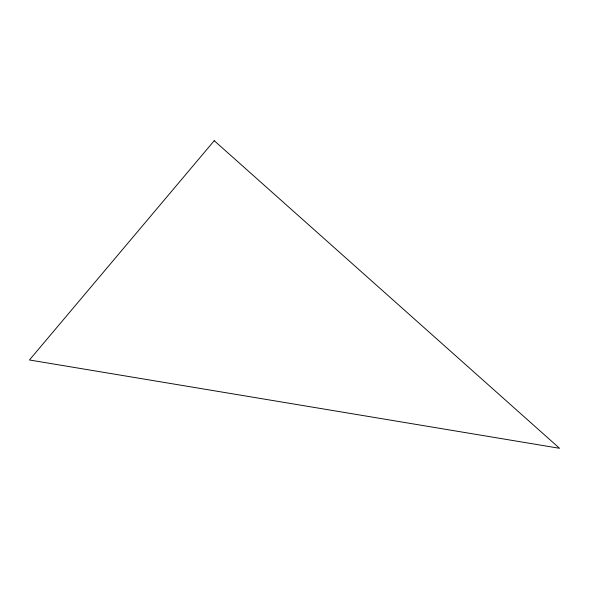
<?xml version="1.0" encoding="UTF-8"?>
<svg xmlns="http://www.w3.org/2000/svg" width="589" height="589" viewBox="0 0 589 589"><rect width="100%" height="100%" fill="white"/><g stroke="black" fill="none" stroke-linecap="round" stroke-linejoin="round"><path stroke-width="0.88" d="M214.234 140.705L29.45 359.982L559.55 448.295L214.234 140.705"/></g></svg>
